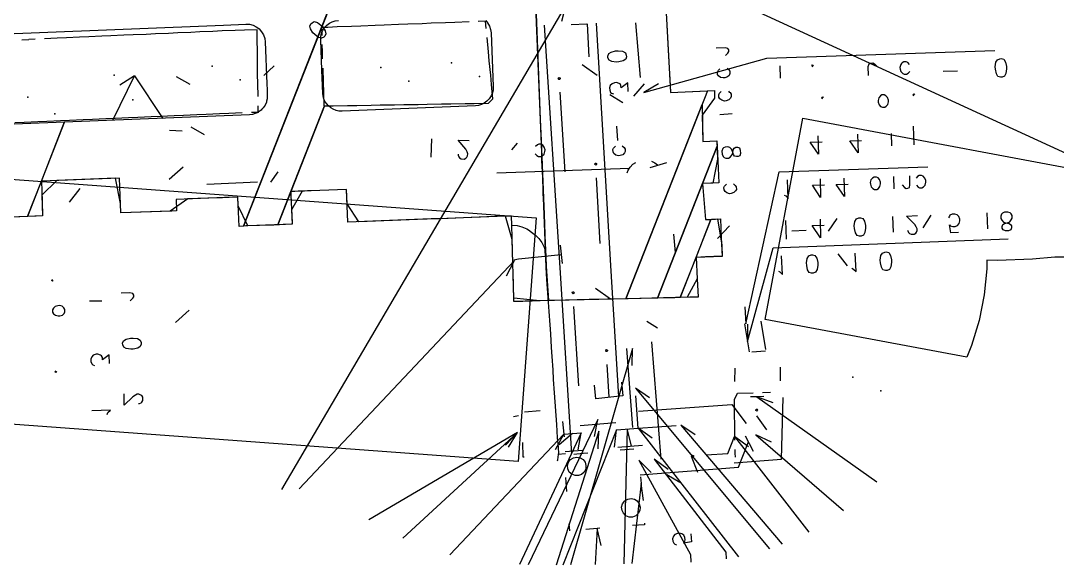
# Model space of a CAD drawing. Header units: metres. Extents: x 131 to 658, y 22 to 173.
# Drawn here: x 338.8 to 397.5, y 30 to 60.9 of the extents above; entities that cross this region are included whole.
import ezdxf

# ---------------------------------------------------------------- set-up
doc = ezdxf.new("R2010")
doc.units = ezdxf.units.M
for name, color, linetype in [('BOUNDARY', 7, 'Continuous'), ('BUILDING', 7, 'Continuous'), ('CURB', 7, 'Continuous'), ('GAS', 7, 'Continuous'), ('GRASS', 7, 'Continuous'), ('HEAT', 7, 'Continuous'), ('ROAD', 7, 'Continuous'), ('SEWER', 7, 'Continuous'), ('SIDEWALK_PATH', 7, 'Continuous'), ('TREE', 7, 'Continuous')]:
    doc.layers.add(name, color=color, linetype=linetype)

msp = doc.modelspace()

# ---------------------------------------------------------------- linework, layer by layer
at = {"layer": 'BOUNDARY'}
msp.add_lwpolyline([(375.37, 61.306), (375.492, 58.842), (375.581, 57.178), (375.603, 56.778), (375.603, 56.778), (378.1, 56.901), (378.1, 56.901), (378.111, 56.468), (377.412, 55.502), (377.434, 54.004), (377.434, 54.004), (378.233, 54.038), (378.233, 54.038), (378.278, 53.006), (378.011, 51.652), (377.423, 51.63), (377.423, 51.63), (377.59, 49.588), (377.59, 49.588), (378.278, 49.621), (378.511, 48.134), (378.544, 47.502), (378.544, 47.502), (377.057, 47.446), (377.057, 47.446), (377.112, 46.237), (376.546, 45.182), (373.217, 45.094), (371.553, 45.06), (368.213, 44.983), (366.737, 45.127), (366.648, 48.456), (366.271, 49.776), (362.942, 49.654), (361.277, 49.588), (357.948, 49.466), (357.294, 50.475), (357.26, 51.286), (357.26, 51.286), (354.741, 51.197), (354.142, 50.143), (354.175, 49.321), (354.175, 49.321), (351.668, 49.222), (351.124, 50.365), (351.102, 50.853), (351.102, 50.853), (348.261, 50.753), (347.273, 50.065), (344.477, 49.965), (344.477, 49.965), (344.455, 50.498), (344.177, 51.929), (340.848, 51.796), (339.994, 50.975), (340.038, 49.799), (340.038, 49.799), (337.896, 49.71)], dxfattribs=at)
at = {"layer": 'BUILDING'}
for points in [[(417.449, 44.395), (417.386, 45.093), (417.32, 46.758), (417.264, 48.144), (415.599, 48.082), (413.954, 48.016), (413.931, 48.015), (411.911, 47.937), (411.843, 47.935), (410.579, 47.892), (409.899, 47.865), (379.687, 61.75), (389.49, 83.08), (442.488, 58.722), (432.685, 37.392)], [(366.981, 35.872), (247.865, 44.644), (248.882, 58.456), (367.998, 49.685)]]:
    msp.add_lwpolyline(points, close=True, dxfattribs=at)
msp.add_lwpolyline([(398.902, 47.457), (397.43, 47.455), (397.373, 47.461), (396.119, 47.349), (394.133, 47.272), (393.526, 47.277), (393.528, 46.803), (393.385, 45.324), (393.097, 43.866), (392.665, 42.443), (392.392, 41.784), (380.974, 43.928), (383.115, 55.332), (420.523, 48.308)], dxfattribs=at)
at = {"layer": 'CURB'}
for points in [[(364.196, 60.784), (363.386, 60.751), (362.864, 60.74), (362.054, 60.707), (361.533, 60.684), (360.722, 60.651), (360.201, 60.629), (359.391, 60.596), (358.869, 60.574), (358.059, 60.551), (357.538, 60.529), (356.728, 60.496), (356.195, 60.474), (355.84, 60.463), (355.84, 60.463), (355.851, 60.019)], [(365.128, 60.818), (364.717, 60.807)], [(365.161, 60.418), (365.128, 60.818)], [(352.245, 56.557), (352.233, 57.289), (352.222, 57.81), (352.211, 58.554), (352.211, 59.075), (352.2, 59.808), (352.189, 60.329), (352.189, 60.341), (352.189, 60.341), (351.468, 60.318), (350.946, 60.296), (350.203, 60.274), (349.681, 60.241), (348.949, 60.218), (348.427, 60.185), (347.695, 60.163), (347.162, 60.13), (346.43, 60.107), (345.908, 60.074), (345.176, 60.052), (344.643, 60.03), (343.911, 59.997), (343.389, 59.974), (342.657, 59.941), (342.135, 59.919), (341.392, 59.886), (340.87, 59.863), (340.138, 59.83)], [(355.906, 58.154), (355.929, 57.355), (355.951, 56.823), (355.973, 56.024), (356.495, 56.035), (357.305, 56.046), (357.837, 56.057), (358.647, 56.068), (359.169, 56.079), (359.979, 56.09), (360.501, 56.102), (361.311, 56.113), (361.832, 56.124), (362.642, 56.135), (363.164, 56.146), (363.974, 56.157), (364.495, 56.168), (365.305, 56.179), (365.55, 56.434), (365.472, 57.245), (365.428, 57.766), (365.339, 58.576), (365.294, 59.098), (365.217, 59.897)], [(338.862, 59.775), (339.25, 59.786)], [(339.616, 59.808), (339.25, 59.786)], [(355.862, 59.497), (355.873, 59.087)], [(355.873, 59.087), (355.884, 58.687)], [(352.256, 55.658), (352.256, 56.035)], [(351.346, 55.624), (350.591, 55.591), (350.058, 55.569), (349.304, 55.536), (348.771, 55.513), (348.017, 55.48), (347.484, 55.458), (346.729, 55.425), (346.197, 55.402), (345.442, 55.369), (344.91, 55.347), (344.144, 55.314), (343.622, 55.291), (342.857, 55.258), (342.335, 55.236), (341.569, 55.203), (341.048, 55.181), (340.282, 55.147), (339.761, 55.125), (338.995, 55.092), (338.473, 55.07)], [(352.256, 55.658), (351.878, 55.647)], [(366.626, 49.277), (366.914, 49.255), (366.914, 49.255), (367.192, 49.177), (367.192, 49.177), (367.469, 49.066), (367.469, 49.066), (367.569, 49.011), (367.98, 48.689), (368.146, 48.522), (368.146, 48.522), (368.313, 48.278), (368.313, 48.278), (368.446, 48.023), (368.446, 48.023), (368.501, 47.857)], [(368.524, 47.468), (368.501, 47.857)], [(369.2, 35.917), (369.223, 35.972), (369.223, 35.972), (369.267, 36.272), (369.278, 36.305), (369.256, 36.693), (369.211, 37.215), (369.167, 37.969), (369.134, 38.491), (369.078, 39.257), (369.045, 39.778), (368.99, 40.533), (368.956, 41.065), (368.912, 41.82), (368.867, 42.342), (368.823, 43.107), (368.79, 43.629), (368.734, 44.383), (368.701, 44.905), (368.646, 45.671), (368.612, 46.192), (368.568, 46.891), (368.568, 46.891), (368.568, 46.947)], [(379.254, 37.082), (379.254, 37.981), (379.243, 38.502), (379.243, 39.39), (379.409, 39.756), (380.297, 39.778)], [(380.83, 39.789), (381.274, 39.811)], [(379.298, 36.116), (379.265, 36.36), (379.265, 36.36), (379.265, 36.56)]]:
    msp.add_lwpolyline(points, dxfattribs=at)
at = {"layer": 'GAS'}
for points in [[(378.721, 58.876), (378.866, 59.02), (378.866, 59.02), (378.91, 59.109), (378.91, 59.109), (378.91, 59.198), (378.91, 59.198), (378.855, 59.286), (378.855, 59.286), (378.699, 59.32), (378.699, 59.32), (378.2, 59.297)], [(378.81, 58.154), (378.921, 58.077), (378.921, 58.077), (378.977, 57.988), (378.977, 57.988), (378.977, 57.855), (378.977, 57.855), (378.932, 57.755), (378.932, 57.755), (378.843, 57.666), (378.843, 57.666), (378.688, 57.611), (378.688, 57.611), (378.588, 57.611), (378.588, 57.611), (378.444, 57.644), (378.444, 57.644), (378.333, 57.733), (378.333, 57.733), (378.278, 57.81), (378.278, 57.81), (378.278, 57.944), (378.278, 57.944), (378.322, 58.043), (378.322, 58.043), (378.411, 58.132)], [(378.888, 56.856), (378.932, 56.812), (378.932, 56.812), (378.988, 56.778), (378.988, 56.778), (379.043, 56.69), (379.043, 56.69), (379.054, 56.557), (379.054, 56.557), (379.01, 56.457), (379.01, 56.457), (378.91, 56.368), (378.91, 56.368), (378.766, 56.312), (378.766, 56.312), (378.666, 56.301), (378.666, 56.301), (378.511, 56.346), (378.511, 56.346), (378.411, 56.423), (378.411, 56.423), (378.355, 56.512), (378.355, 56.512), (378.344, 56.645), (378.344, 56.645), (378.389, 56.745), (378.389, 56.745), (378.488, 56.834)], [(379.11, 55.569), (378.411, 55.524)], [(389.408, 53.816), (389.374, 54.87)], [(383.959, 54.337), (383.992, 53.283), (383.992, 53.283), (383.515, 53.971), (383.515, 53.971), (384.192, 53.993)], [(386.201, 54.415), (386.234, 53.361), (386.234, 53.361), (385.768, 54.049), (385.768, 54.049), (386.434, 54.071)], [(388.154, 53.771), (388.131, 54.47)], [(379.576, 53.338), (379.531, 53.205), (379.531, 53.205), (379.443, 53.15), (379.443, 53.15), (379.343, 53.15), (379.343, 53.15), (379.232, 53.183), (379.232, 53.183), (379.176, 53.272), (379.176, 53.272), (379.121, 53.449), (379.121, 53.449), (379.065, 53.583), (379.065, 53.583), (378.966, 53.671), (378.966, 53.671), (378.855, 53.705), (378.855, 53.705), (378.71, 53.694), (378.71, 53.694), (378.61, 53.649), (378.61, 53.649), (378.566, 53.605), (378.566, 53.605), (378.522, 53.461), (378.522, 53.461), (378.533, 53.283), (378.533, 53.283), (378.588, 53.15), (378.588, 53.15), (378.644, 53.105), (378.644, 53.105), (378.744, 53.072), (378.744, 53.072), (378.888, 53.072), (378.888, 53.072), (378.988, 53.128), (378.988, 53.128), (379.088, 53.227), (379.088, 53.227), (379.132, 53.361), (379.132, 53.361), (379.165, 53.538), (379.165, 53.538), (379.21, 53.638), (379.21, 53.638), (379.31, 53.682), (379.31, 53.682), (379.409, 53.694), (379.409, 53.694), (379.509, 53.649), (379.509, 53.649), (379.565, 53.516), (379.565, 53.516), (379.576, 53.338)], [(379.176, 51.607), (379.276, 51.519), (379.276, 51.519), (379.332, 51.441), (379.332, 51.441), (379.343, 51.297), (379.343, 51.297), (379.298, 51.208), (379.298, 51.208), (379.199, 51.119), (379.199, 51.119), (379.054, 51.064), (379.054, 51.064), (378.954, 51.053), (378.954, 51.053), (378.799, 51.097), (378.799, 51.097), (378.699, 51.175), (378.699, 51.175), (378.644, 51.263), (378.644, 51.263), (378.633, 51.397), (378.633, 51.397), (378.677, 51.485), (378.677, 51.485), (378.777, 51.585)], [(375.77, 48.767), (375.87, 47.723)], [(378.266, 48.511), (378.943, 49.222)], [(366.737, 47.313), (367.003, 47.368), (367.003, 47.368), (369.411, 47.613)], [(369.367, 48.134), (369.467, 47.091)], [(366.326, 46.392), (366.781, 47.269), (354.576, 34.325)]]:
    msp.add_lwpolyline(points, dxfattribs=at)
at = {"layer": 'GRASS'}
for points in [[(323.138, 59.53), (339.394, 60.174), (350.292, 60.607), (351.557, 60.662), (351.767, 60.651), (351.967, 60.596), (352.145, 60.507), (352.233, 60.44), (352.311, 60.385), (352.444, 60.23), (352.555, 60.052), (352.622, 59.852), (352.644, 59.653), (352.744, 57.278), (352.755, 56.945), (352.766, 56.69), (352.766, 56.612), (352.766, 56.49), (352.755, 56.423), (352.722, 56.29), (352.722, 56.246), (352.644, 56.068), (352.589, 55.991), (352.533, 55.913), (352.466, 55.835), (352.411, 55.78), (352.256, 55.669), (352.245, 55.658), (352.089, 55.591), (351.934, 55.547), (351.767, 55.524), (334.59, 54.848)], [(365.139, 60.862), (365.25, 60.729), (365.35, 60.551), (365.416, 60.363), (365.45, 60.163), (365.572, 57.122), (365.561, 56.945), (365.516, 56.767), (365.45, 56.59), (365.339, 56.423), (365.206, 56.29), (365.05, 56.179), (364.895, 56.102), (364.728, 56.057), (364.562, 56.035), (357.005, 55.735), (356.828, 55.735), (356.661, 55.769), (356.506, 55.835), (356.361, 55.924), (356.228, 56.024), (356.117, 56.157), (356.017, 56.312), (355.951, 56.479), (355.929, 56.601), (355.906, 56.734), (355.862, 58.043), (355.796, 59.775), (355.796, 59.886), (355.796, 59.963), (355.84, 60.152), (355.918, 60.318), (356.017, 60.463), (356.14, 60.596), (356.284, 60.707), (356.45, 60.795), (356.617, 60.84), (356.794, 60.862)]]:
    msp.add_lwpolyline(points, dxfattribs=at)
at = {"layer": 'HEAT'}
for points in [[(369.445, 60.818), (369.7, 61.761), (353.563, 34.285)], [(370.022, 36.305), (369.367, 46.858), (369.367, 46.858), (368.479, 60.596)], [(369.988, 60.64), (370.865, 60.673)], [(371.009, 58.809), (370.898, 60.673)], [(372.674, 39.534), (372.23, 46.991), (372.23, 46.991), (371.42, 60.707)], [(373.118, 58.809), (373.073, 58.676), (373.073, 58.676), (372.929, 58.576), (372.929, 58.576), (372.685, 58.521), (372.685, 58.521), (372.529, 58.51), (372.529, 58.51), (372.285, 58.543), (372.285, 58.543), (372.13, 58.621), (372.13, 58.621), (372.063, 58.754), (372.063, 58.754), (372.063, 58.842), (372.063, 58.842), (372.108, 58.987), (372.108, 58.987), (372.252, 59.075), (372.252, 59.075), (372.496, 59.142), (372.496, 59.142), (372.651, 59.142), (372.651, 59.142), (372.896, 59.12), (372.896, 59.12), (373.051, 59.031), (373.051, 59.031), (373.106, 58.898), (373.106, 58.898), (373.118, 58.809)], [(371.464, 57.744), (370.61, 58.354)], [(369.324, 57.618), (369.35, 57.608), (369.362, 57.579), (369.352, 57.554), (369.352, 57.554), (369.342, 57.528), (369.313, 57.515), (369.288, 57.525), (369.288, 57.525), (369.262, 57.535), (369.249, 57.564), (369.259, 57.59), (369.259, 57.59), (369.269, 57.616), (369.298, 57.628), (369.324, 57.618)], [(373.217, 56.834), (373.195, 57.333), (373.195, 57.333), (372.807, 57.045), (372.807, 57.045), (372.796, 57.178), (372.796, 57.178), (372.751, 57.267), (372.751, 57.267), (372.696, 57.3), (372.696, 57.3), (372.541, 57.344), (372.541, 57.344), (372.441, 57.333), (372.441, 57.333), (372.296, 57.278), (372.296, 57.278), (372.197, 57.189), (372.197, 57.189), (372.152, 57.056), (372.152, 57.056), (372.163, 56.912), (372.163, 56.912), (372.219, 56.79), (372.219, 56.79), (372.274, 56.745), (372.274, 56.745), (372.374, 56.701)], [(369.644, 52.295), (369.356, 56.801)], [(372.907, 56.19), (372.174, 56.645)], [(372.618, 54.06), (372.574, 54.87)], [(372.873, 53.76), (372.984, 53.671), (372.984, 53.671), (373.04, 53.583), (373.04, 53.583), (373.04, 53.449), (373.04, 53.449), (372.995, 53.361), (372.995, 53.361), (372.907, 53.261), (372.907, 53.261), (372.762, 53.216), (372.762, 53.216), (372.663, 53.205), (372.663, 53.205), (372.507, 53.239), (372.507, 53.239), (372.396, 53.327), (372.396, 53.327), (372.352, 53.416), (372.352, 53.416), (372.341, 53.549), (372.341, 53.549), (372.385, 53.638), (372.385, 53.638), (372.485, 53.738)], [(371.388, 52.78), (371.414, 52.77), (371.426, 52.741), (371.416, 52.715), (371.416, 52.715), (371.406, 52.69), (371.377, 52.677), (371.352, 52.687), (371.352, 52.687), (371.326, 52.697), (371.313, 52.726), (371.323, 52.752), (371.323, 52.752), (371.333, 52.778), (371.362, 52.79), (371.388, 52.78)], [(379.82, 44.65), (379.875, 43.673), (379.875, 43.673), (381.762, 52.284), (381.762, 52.284), (390.184, 52.573)], [(371.631, 48.234), (371.409, 51.951)], [(382.05, 50.975), (382.139, 50.93), (382.139, 50.93), (382.283, 50.786), (382.283, 50.786), (382.239, 51.829)], [(384.081, 51.896), (384.114, 50.842), (384.114, 50.842), (383.648, 51.53), (383.648, 51.53), (384.325, 51.552)], [(385.435, 51.94), (385.468, 50.886), (385.468, 50.886), (384.991, 51.574), (384.991, 51.574), (385.668, 51.596)], [(387.166, 51.297), (387.299, 51.297), (387.299, 51.297), (387.388, 51.352), (387.388, 51.352), (387.477, 51.452), (387.477, 51.452), (387.51, 51.607), (387.51, 51.607), (387.51, 51.707), (387.51, 51.707), (387.455, 51.851), (387.455, 51.851), (387.366, 51.951), (387.366, 51.951), (387.277, 51.996), (387.277, 51.996), (387.144, 51.996), (387.144, 51.996), (387.055, 51.94), (387.055, 51.94), (386.966, 51.84), (386.966, 51.84), (386.922, 51.685), (386.922, 51.685), (386.933, 51.585), (386.933, 51.585), (386.977, 51.441), (386.977, 51.441), (387.066, 51.341), (387.066, 51.341), (387.166, 51.297)], [(388.287, 51.33), (388.265, 52.029)], [(388.731, 51.552), (388.864, 51.408), (388.864, 51.408), (388.964, 51.352), (388.964, 51.352), (389.052, 51.363), (389.052, 51.363), (389.141, 51.408), (389.141, 51.408), (389.175, 51.563), (389.175, 51.563), (389.163, 52.062)], [(389.541, 51.53), (389.63, 51.43), (389.63, 51.43), (389.718, 51.385), (389.718, 51.385), (389.851, 51.385), (389.851, 51.385), (389.94, 51.441), (389.94, 51.441), (390.029, 51.541), (390.029, 51.541), (390.073, 51.696), (390.073, 51.696), (390.073, 51.796), (390.073, 51.796), (390.018, 51.94), (390.018, 51.94), (389.929, 52.04), (389.929, 52.04), (389.829, 52.085), (389.829, 52.085), (389.696, 52.085), (389.696, 52.085), (389.607, 52.029), (389.607, 52.029), (389.519, 51.929)], [(393.591, 49.066), (393.547, 49.965)], [(394.579, 48.955), (394.446, 49), (394.446, 49), (394.39, 49.099), (394.39, 49.099), (394.39, 49.199), (394.39, 49.199), (394.434, 49.299), (394.434, 49.299), (394.523, 49.355), (394.523, 49.355), (394.701, 49.41), (394.701, 49.41), (394.834, 49.466), (394.834, 49.466), (394.912, 49.566), (394.912, 49.566), (394.956, 49.665), (394.956, 49.665), (394.956, 49.821), (394.956, 49.821), (394.901, 49.91), (394.901, 49.91), (394.856, 49.965), (394.856, 49.965), (394.723, 50.009), (394.723, 50.009), (394.534, 49.998), (394.534, 49.998), (394.412, 49.943), (394.412, 49.943), (394.368, 49.898), (394.368, 49.898), (394.323, 49.787), (394.323, 49.787), (394.323, 49.643), (394.323, 49.643), (394.379, 49.543), (394.379, 49.543), (394.468, 49.443), (394.468, 49.443), (394.612, 49.399), (394.612, 49.399), (394.79, 49.366), (394.79, 49.366), (394.878, 49.31), (394.878, 49.31), (394.934, 49.222), (394.934, 49.222), (394.934, 49.122), (394.934, 49.122), (394.889, 49.011), (394.889, 49.011), (394.756, 48.955), (394.756, 48.955), (394.579, 48.955)], [(382.184, 48.478), (382.15, 49.532)], [(384.081, 49.61), (384.114, 48.556), (384.114, 48.556), (383.637, 49.244), (383.637, 49.244), (384.314, 49.266)], [(385.024, 49.643), (384.547, 48.922)], [(386.312, 48.645), (386.178, 48.689), (386.178, 48.689), (386.09, 48.833), (386.09, 48.833), (386.034, 49.077), (386.034, 49.077), (386.023, 49.233), (386.023, 49.233), (386.056, 49.477), (386.056, 49.477), (386.145, 49.632), (386.145, 49.632), (386.278, 49.688), (386.278, 49.688), (386.367, 49.688), (386.367, 49.688), (386.5, 49.643), (386.5, 49.643), (386.6, 49.499), (386.6, 49.499), (386.656, 49.255), (386.656, 49.255), (386.656, 49.099), (386.656, 49.099), (386.622, 48.855), (386.622, 48.855), (386.545, 48.7), (386.545, 48.7), (386.412, 48.645), (386.412, 48.645), (386.312, 48.645)], [(388.242, 48.866), (388.209, 49.765)], [(389.041, 48.989), (389.052, 48.944), (389.052, 48.944), (389.097, 48.844), (389.097, 48.844), (389.141, 48.8), (389.141, 48.8), (389.241, 48.755), (389.241, 48.755), (389.419, 48.755), (389.419, 48.755), (389.507, 48.811), (389.507, 48.811), (389.552, 48.866), (389.552, 48.866), (389.585, 48.966), (389.585, 48.966), (389.585, 49.066), (389.585, 49.066), (389.53, 49.166), (389.53, 49.166), (389.441, 49.31), (389.441, 49.31), (388.975, 49.787), (388.975, 49.787), (389.596, 49.81)], [(390.362, 49.843), (389.896, 49.122)], [(391.927, 48.855), (391.483, 48.833), (391.483, 48.833), (391.416, 49.288), (391.416, 49.288), (391.46, 49.233), (391.46, 49.233), (391.605, 49.188), (391.605, 49.188), (391.738, 49.199), (391.738, 49.199), (391.871, 49.255), (391.871, 49.255), (391.96, 49.355), (391.96, 49.355), (391.993, 49.51), (391.993, 49.51), (391.993, 49.61), (391.993, 49.61), (391.938, 49.754), (391.938, 49.754), (391.849, 49.854), (391.849, 49.854), (391.716, 49.898), (391.716, 49.898), (391.571, 49.887), (391.571, 49.887), (391.438, 49.832), (391.438, 49.832), (391.405, 49.787), (391.405, 49.787), (391.361, 49.677)], [(382.483, 48.944), (383.293, 48.977)], [(379.975, 43.662), (379.975, 42.686), (379.975, 42.686), (381.429, 47.979), (381.429, 47.979), (394.745, 48.489)], [(383.604, 46.547), (383.471, 46.592), (383.471, 46.592), (383.371, 46.736), (383.371, 46.736), (383.327, 46.98), (383.327, 46.98), (383.315, 47.135), (383.315, 47.135), (383.349, 47.379), (383.349, 47.379), (383.438, 47.535), (383.438, 47.535), (383.571, 47.59), (383.571, 47.59), (383.659, 47.59), (383.659, 47.59), (383.793, 47.546), (383.793, 47.546), (383.893, 47.402), (383.893, 47.402), (383.948, 47.158), (383.948, 47.158), (383.948, 47.002), (383.948, 47.002), (383.915, 46.758), (383.915, 46.758), (383.826, 46.603), (383.826, 46.603), (383.693, 46.547), (383.693, 46.547), (383.604, 46.547)], [(385.091, 47.646), (385.613, 46.969)], [(385.89, 46.825), (385.979, 46.78), (385.979, 46.78), (386.123, 46.636), (386.123, 46.636), (386.079, 47.69)], [(387.787, 46.703), (387.643, 46.747), (387.643, 46.747), (387.554, 46.891), (387.554, 46.891), (387.499, 47.135), (387.499, 47.135), (387.488, 47.291), (387.488, 47.291), (387.532, 47.546), (387.532, 47.546), (387.61, 47.69), (387.61, 47.69), (387.743, 47.746), (387.743, 47.746), (387.832, 47.757), (387.832, 47.757), (387.976, 47.712), (387.976, 47.712), (388.065, 47.557), (388.065, 47.557), (388.12, 47.313), (388.12, 47.313), (388.131, 47.169), (388.131, 47.169), (388.087, 46.913), (388.087, 46.913), (388.009, 46.758), (388.009, 46.758), (387.876, 46.703), (387.876, 46.703), (387.787, 46.703)], [(381.718, 46.669), (381.806, 46.625), (381.806, 46.625), (381.951, 46.481), (381.951, 46.481), (381.906, 47.524)], [(370.112, 45.49), (370.138, 45.48), (370.15, 45.451), (370.14, 45.425), (370.14, 45.425), (370.13, 45.399), (370.101, 45.387), (370.075, 45.397), (370.075, 45.397), (370.05, 45.407), (370.037, 45.436), (370.047, 45.461), (370.047, 45.461), (370.057, 45.487), (370.086, 45.5), (370.112, 45.49)], [(372.208, 45.071), (371.353, 45.682)], [(370.421, 40.167), (370.133, 44.661)], [(380.075, 42.086), (379.82, 43.684)], [(381.007, 42.231), (380.752, 43.829)], [(373.439, 41.31), (373.45, 42.286), (369.948, 30.019)], [(373.473, 37.814), (373.14, 42.286)], [(372.009, 42.205), (372.035, 42.195), (372.048, 42.166), (372.038, 42.14), (372.038, 42.14), (372.028, 42.115), (371.999, 42.102), (371.973, 42.112), (371.973, 42.112), (371.947, 42.122), (371.935, 42.151), (371.945, 42.177), (371.945, 42.177), (371.955, 42.202), (371.984, 42.215), (372.009, 42.205)], [(380.219, 42.097), (380.985, 42.142)], [(372.141, 39.523), (372.03, 41.376)], [(379.254, 40.411), (379.265, 41.176)], [(381.817, 41.221), (381.817, 40.455)], [(372.84, 40.366), (372.918, 39.601), (372.918, 39.601), (371.375, 39.434), (371.375, 39.434), (371.298, 40.211)], [(374.427, 39.479), (373.617, 40.033), (381.226, 30.934)], [(373.783, 37.77), (373.65, 39.601)], [(379.221, 35.806), (381.895, 36.005), (381.895, 36.005), (381.995, 39.501)], [(380.896, 39.556), (380.508, 39.545), (380.508, 39.545), (380.142, 39.534)], [(381.429, 39.212), (380.508, 39.545), (387.296, 34.728)], [(367.347, 38.702), (368.224, 38.768)], [(373.794, 38.735), (379.077, 39.101), (379.077, 39.101), (379.898, 38.025)], [(380.51, 38.843), (380.535, 38.833), (380.548, 38.804), (380.538, 38.778), (380.538, 38.778), (380.528, 38.752), (380.499, 38.74), (380.473, 38.75), (380.473, 38.75), (380.447, 38.76), (380.435, 38.789), (380.445, 38.814), (380.445, 38.814), (380.455, 38.84), (380.484, 38.853), (380.51, 38.843)], [(366.715, 38.424), (366.992, 38.491)], [(371.309, 37.293), (371.486, 38.258), (367.55, 30.024)], [(380.475, 38.469), (381.052, 37.681)], [(371.509, 36.605), (371.542, 37.592), (369.129, 30)], [(369.5, 38.147), (369.567, 37.426), (369.567, 37.426), (369.578, 37.27)], [(372.441, 36.693), (372.541, 37.67), (369.504, 30.009)], [(370.499, 37.925), (372.507, 38.092)], [(372.541, 37.67), (373.783, 37.77)], [(373.406, 36.771), (373.162, 37.725), (372.963, 30.085)], [(373.783, 37.77), (375.936, 37.925)], [(374.571, 37.193), (373.783, 37.77), (379.469, 30.482)], [(377.013, 37.392), (376.202, 37.936), (381.939, 31.203)], [(366.271, 36.804), (366.948, 37.514), (358.526, 32.574)], [(366.437, 36.682), (366.948, 37.514), (360.445, 31.529)], [(369.101, 36.56), (369.567, 37.426), (363.104, 30.591)], [(370.377, 36.538), (370.543, 37.503), (367.049, 30.043)], [(370.055, 37.459), (369.3, 36.826)], [(369.567, 37.426), (370.543, 37.503)], [(377.634, 36.249), (378.866, 36.338), (378.866, 36.338), (379.243, 37.293)], [(380.031, 36.715), (379.243, 37.293), (383.452, 31.882)], [(379.842, 37.337), (380.297, 36.471)], [(381.329, 36.971), (380.441, 37.381), (385.418, 33.106)], [(367.314, 36.127), (367.258, 36.127), (367.258, 36.127), (367.236, 36.949)], [(369.644, 36.438), (370.621, 36.516)], [(372.618, 36.682), (374.016, 36.804)], [(372.751, 36.538), (373.539, 36.605)], [(373.883, 35.118), (379.454, 35.55), (379.454, 35.55), (380.02, 36.993)], [(369.666, 36.316), (369.234, 36.283)], [(370.488, 36.094), (370.654, 35.983), (370.654, 35.983), (370.776, 35.839), (370.776, 35.839), (370.821, 35.65), (370.821, 35.65), (370.809, 35.462), (370.809, 35.462), (370.721, 35.284), (370.721, 35.284), (370.576, 35.151), (370.576, 35.151), (370.399, 35.084), (370.399, 35.084), (370.199, 35.084), (370.199, 35.084), (370.022, 35.162), (370.022, 35.162), (369.877, 35.284), (369.877, 35.284), (369.8, 35.462), (369.8, 35.462), (369.777, 35.65), (369.777, 35.65), (369.833, 35.839), (369.833, 35.839), (369.944, 35.994), (369.944, 35.994), (370.11, 36.094), (370.11, 36.094), (370.299, 36.127), (370.299, 36.127), (370.488, 36.094)], [(370.133, 36.294), (370.654, 36.349), (370.654, 36.349), (370.92, 36.371)], [(374.505, 35.251), (373.817, 35.961), (376.746, 30.601), (376.759, 30.183)], [(375.47, 35.428), (374.682, 36.016), (378.744, 30.745), (378.756, 30.36)], [(376.779, 36.183), (377.146, 35.273)], [(376.881, 36.224), (376.907, 36.214), (376.919, 36.185), (376.909, 36.159), (376.909, 36.159), (376.899, 36.133), (376.87, 36.121), (376.844, 36.131), (376.844, 36.131), (376.819, 36.141), (376.806, 36.17), (376.816, 36.196), (376.816, 36.196), (376.826, 36.221), (376.855, 36.234), (376.881, 36.224)], [(369.733, 34.185), (369.678, 34.973)], [(373.905, 35.007), (373.939, 34.64), (373.939, 34.64), (373.972, 34.219)], [(374.083, 33.664), (373.939, 34.64), (373.413, 30.094)], [(373.561, 33.742), (373.717, 33.642), (373.717, 33.642), (373.839, 33.486), (373.839, 33.486), (373.883, 33.298), (373.883, 33.298), (373.872, 33.109), (373.872, 33.109), (373.783, 32.932), (373.783, 32.932), (373.639, 32.809), (373.639, 32.809), (373.462, 32.732), (373.462, 32.732), (373.273, 32.732), (373.273, 32.732), (373.084, 32.809), (373.084, 32.809), (372.951, 32.943), (372.951, 32.943), (372.862, 33.109), (372.862, 33.109), (372.84, 33.298), (372.84, 33.298), (372.896, 33.486), (372.896, 33.486), (373.018, 33.642), (373.018, 33.642), (373.184, 33.742), (373.184, 33.742), (373.373, 33.775), (373.373, 33.775), (373.561, 33.742)], [(369.911, 31.955), (369.877, 32.354)], [(374.127, 32.388), (374.138, 32.299), (374.138, 32.299), (373.45, 32.244)], [(371.608, 32.099), (371.464, 32.088), (371.464, 32.088), (370.821, 32.033)], [(371.675, 31.123), (371.464, 32.088), (371.347, 30.051)]]:
    msp.add_lwpolyline(points, dxfattribs=at)
at = {"layer": 'ROAD'}
msp.add_lwpolyline([(375.37, 61.306), (375.603, 56.778), (377.701, 56.878), (373.073, 45.094), (370.998, 45.049), (368.978, 44.994), (368.69, 44.994), (368.568, 46.891), (368.446, 49.865), (368.413, 50.808), (368.401, 51.03), (368.39, 51.208), (368.368, 51.974), (368.335, 52.606), (368.324, 52.939), (368.313, 53.183), (368.313, 53.338), (368.313, 53.394), (367.869, 64.457)], dxfattribs=at)
for points in [[(374.871, 45.138), (374.738, 45.138), (373.95, 45.116), (373.073, 45.094), (377.401, 56.113), (377.434, 54.004), (378.233, 54.038), (378.244, 53.738)], [(378.344, 51.674), (377.423, 51.63), (378.244, 53.738)], [(377.59, 49.588), (377.9, 49.599), (376.158, 45.171), (375.847, 45.16), (374.871, 45.138), (377.423, 51.63)], [(378.544, 47.502), (378.067, 47.49), (377.59, 47.468), (377.057, 47.446), (377.9, 49.599), (378.444, 49.632), (378.488, 48.578)], [(376.702, 45.182), (376.158, 45.171), (377.057, 47.446), (377.112, 46.237), (377.168, 45.193)]]:
    msp.add_lwpolyline(points, close=True, dxfattribs=at)
at = {"layer": 'SEWER'}
for points in [[(355.962, 59.919), (355.829, 59.863), (355.829, 59.863), (355.662, 59.908), (355.662, 59.908), (355.452, 60.063), (355.452, 60.063), (355.352, 60.174), (355.352, 60.174), (355.207, 60.385), (355.207, 60.385), (355.174, 60.551), (355.174, 60.551), (355.241, 60.684), (355.241, 60.684), (355.307, 60.74), (355.307, 60.74), (355.429, 60.807), (355.429, 60.807), (355.607, 60.751), (355.607, 60.751), (355.807, 60.607), (355.807, 60.607), (355.906, 60.496), (355.906, 60.496), (356.051, 60.285), (356.051, 60.285), (356.084, 60.107), (356.084, 60.107), (356.029, 59.985), (356.029, 59.985), (355.962, 59.919)], [(373.917, 57.633), (373.65, 60.729)], [(374.937, 57.278), (374.094, 56.778), (374.094, 56.778), (381.074, 58.731), (381.074, 58.731), (393.991, 59.164)], [(352.577, 57.744), (353.154, 58.299)], [(381.84, 57.589), (381.817, 58.288)], [(383.671, 58.243), (383.615, 58.299), (383.615, 58.299), (383.659, 58.343), (383.659, 58.343), (383.704, 58.299)], [(386.833, 57.755), (386.811, 58.254), (386.811, 58.254), (386.855, 58.41), (386.855, 58.41), (386.944, 58.454), (386.944, 58.454), (387.077, 58.465), (387.077, 58.465), (387.166, 58.41), (387.166, 58.41), (387.31, 58.265)], [(389.141, 58.376), (389.052, 58.476), (389.052, 58.476), (388.964, 58.521), (388.964, 58.521), (388.831, 58.521), (388.831, 58.521), (388.742, 58.465), (388.742, 58.465), (388.697, 58.421), (388.697, 58.421), (388.653, 58.365), (388.653, 58.365), (388.609, 58.21), (388.609, 58.21), (388.62, 58.11), (388.62, 58.11), (388.664, 57.966), (388.664, 57.966), (388.764, 57.866), (388.764, 57.866), (388.853, 57.822), (388.853, 57.822), (388.986, 57.822), (388.986, 57.822), (389.075, 57.877), (389.075, 57.877), (389.163, 57.977)], [(394.301, 57.655), (394.157, 57.699), (394.157, 57.699), (394.068, 57.844), (394.068, 57.844), (394.013, 58.099), (394.013, 58.099), (394.002, 58.243), (394.002, 58.243), (394.046, 58.498), (394.046, 58.498), (394.124, 58.643), (394.124, 58.643), (394.257, 58.698), (394.257, 58.698), (394.346, 58.709), (394.346, 58.709), (394.49, 58.665), (394.49, 58.665), (394.579, 58.51), (394.579, 58.51), (394.634, 58.265), (394.634, 58.265), (394.645, 58.121), (394.645, 58.121), (394.601, 57.866), (394.601, 57.866), (394.523, 57.711), (394.523, 57.711), (394.39, 57.655), (394.39, 57.655), (394.301, 57.655)], [(344.044, 55.247), (345.242, 57.722)], [(345.242, 57.722), (344.421, 57.2)], [(345.242, 57.722), (346.852, 55.314)], [(348.394, 57.233), (347.628, 57.666)], [(391.05, 57.999), (391.86, 58.021)], [(373.528, 56.579), (374.138, 57.267)], [(384.214, 56.434), (384.17, 56.479), (384.17, 56.479), (384.214, 56.534), (384.214, 56.534), (384.259, 56.479)], [(387.61, 55.946), (387.743, 55.946), (387.743, 55.946), (387.832, 56.002), (387.832, 56.002), (387.921, 56.102), (387.921, 56.102), (387.954, 56.257), (387.954, 56.257), (387.954, 56.357), (387.954, 56.357), (387.898, 56.501), (387.898, 56.501), (387.81, 56.601), (387.81, 56.601), (387.721, 56.645), (387.721, 56.645), (387.588, 56.645), (387.588, 56.645), (387.499, 56.59), (387.499, 56.59), (387.41, 56.49), (387.41, 56.49), (387.366, 56.335), (387.366, 56.335), (387.377, 56.235), (387.377, 56.235), (387.421, 56.09), (387.421, 56.09), (387.51, 55.991), (387.51, 55.991), (387.61, 55.946)], [(389.385, 56.601), (389.341, 56.656), (389.341, 56.656), (389.385, 56.701), (389.385, 56.701), (389.43, 56.656)], [(347.229, 54.659), (347.95, 54.615)], [(348.427, 54.837), (349.182, 54.404)], [(362.043, 53.117), (362.098, 54.16)], [(363.585, 53.283), (363.585, 53.239), (363.585, 53.239), (363.619, 53.139), (363.619, 53.139), (363.663, 53.083), (363.663, 53.083), (363.752, 53.028), (363.752, 53.028), (363.929, 53.017), (363.929, 53.017), (364.018, 53.061), (364.018, 53.061), (364.074, 53.117), (364.074, 53.117), (364.118, 53.205), (364.118, 53.205), (364.129, 53.305), (364.129, 53.305), (364.085, 53.416), (364.085, 53.416), (364.007, 53.571), (364.007, 53.571), (363.574, 54.093), (363.574, 54.093), (364.207, 54.06)], [(366.615, 53.538), (366.948, 53.915)], [(367.946, 53.316), (368.035, 53.216), (368.035, 53.216), (368.124, 53.161), (368.124, 53.161), (368.257, 53.15), (368.257, 53.15), (368.346, 53.194), (368.346, 53.194), (368.446, 53.294), (368.446, 53.294), (368.49, 53.438), (368.49, 53.438), (368.501, 53.538), (368.501, 53.538), (368.457, 53.694), (368.457, 53.694), (368.379, 53.793), (368.379, 53.793), (368.29, 53.849), (368.29, 53.849), (368.157, 53.86), (368.157, 53.86), (368.069, 53.816), (368.069, 53.816), (367.969, 53.716)], [(374.538, 52.895), (374.727, 52.795), (374.727, 52.795), (374.871, 52.684)], [(348.006, 52.551), (347.207, 51.863)], [(352.977, 51.696), (353.376, 52.295)], [(365.772, 52.229), (373.295, 52.495)], [(373.162, 52.24), (373.217, 52.384), (373.217, 52.384), (373.295, 52.495), (373.295, 52.495), (373.328, 52.562), (373.328, 52.562), (373.473, 52.717), (373.473, 52.717), (373.65, 52.828)], [(374.46, 52.539), (375.392, 52.817)], [(349.337, 51.585), (352.222, 51.718)], [(342.146, 51.352), (341.547, 50.575)], [(340.637, 46.137), (340.593, 46.092), (340.593, 46.092), (340.537, 46.137), (340.537, 46.137), (340.593, 46.181)], [(344.998, 44.983), (345.154, 45.127), (345.154, 45.127), (345.198, 45.216), (345.198, 45.216), (345.198, 45.304), (345.198, 45.304), (345.143, 45.393), (345.143, 45.393), (344.987, 45.438), (344.987, 45.438), (344.488, 45.415)], [(341.303, 44.361), (341.303, 44.494), (341.303, 44.494), (341.248, 44.583), (341.248, 44.583), (341.148, 44.672), (341.148, 44.672), (340.992, 44.716), (340.992, 44.716), (340.893, 44.705), (340.893, 44.705), (340.748, 44.661), (340.748, 44.661), (340.648, 44.561), (340.648, 44.561), (340.604, 44.472), (340.604, 44.472), (340.604, 44.339), (340.604, 44.339), (340.66, 44.25), (340.66, 44.25), (340.77, 44.161), (340.77, 44.161), (340.915, 44.128), (340.915, 44.128), (341.015, 44.128), (341.015, 44.128), (341.17, 44.173), (341.17, 44.173), (341.259, 44.272), (341.259, 44.272), (341.303, 44.361)], [(343.4, 44.971), (342.701, 44.96)], [(348.35, 44.45), (347.562, 43.762)], [(374.871, 43.429), (374.261, 43.817)], [(345.62, 42.53), (345.575, 42.397), (345.575, 42.397), (345.431, 42.297), (345.431, 42.297), (345.176, 42.242), (345.176, 42.242), (345.032, 42.242), (345.032, 42.242), (344.776, 42.275), (344.776, 42.275), (344.632, 42.364), (344.632, 42.364), (344.577, 42.497), (344.577, 42.497), (344.566, 42.586), (344.566, 42.586), (344.621, 42.719), (344.621, 42.719), (344.765, 42.819), (344.765, 42.819), (345.009, 42.874), (345.009, 42.874), (345.165, 42.874), (345.165, 42.874), (345.409, 42.841), (345.409, 42.841), (345.564, 42.752), (345.564, 42.752), (345.62, 42.619), (345.62, 42.619), (345.62, 42.53)], [(375.071, 36.016), (374.56, 42.652)], [(343.822, 41.432), (343.811, 41.92), (343.811, 41.92), (343.423, 41.642), (343.423, 41.642), (343.423, 41.776), (343.423, 41.776), (343.367, 41.864), (343.367, 41.864), (343.312, 41.909), (343.312, 41.909), (343.167, 41.953), (343.167, 41.953), (343.068, 41.953), (343.068, 41.953), (342.912, 41.909), (342.912, 41.909), (342.823, 41.809), (342.823, 41.809), (342.768, 41.676), (342.768, 41.676), (342.779, 41.543), (342.779, 41.543), (342.823, 41.409), (342.823, 41.409), (342.879, 41.365), (342.879, 41.365), (342.979, 41.321)], [(340.837, 40.977), (340.793, 40.921), (340.793, 40.921), (340.737, 40.966), (340.737, 40.966), (340.782, 41.01)], [(345.464, 39.157), (345.52, 39.157), (345.52, 39.157), (345.62, 39.201), (345.62, 39.201), (345.664, 39.246), (345.664, 39.246), (345.709, 39.334), (345.709, 39.334), (345.709, 39.523), (345.709, 39.523), (345.653, 39.612), (345.653, 39.612), (345.598, 39.645), (345.598, 39.645), (345.498, 39.689), (345.498, 39.689), (345.398, 39.689), (345.398, 39.689), (345.298, 39.645), (345.298, 39.645), (345.154, 39.545), (345.154, 39.545), (344.665, 39.079), (344.665, 39.079), (344.654, 39.712)], [(343.689, 38.546), (343.733, 38.646), (343.733, 38.646), (343.878, 38.779), (343.878, 38.779), (342.834, 38.757)], [(376.136, 34.696), (375.403, 35.129)], [(376.757, 31.777), (376.791, 31.334), (376.791, 31.334), (376.347, 31.245), (376.347, 31.245), (376.402, 31.289), (376.402, 31.289), (376.435, 31.433), (376.435, 31.433), (376.424, 31.567), (376.424, 31.567), (376.358, 31.7), (376.358, 31.7), (376.258, 31.777), (376.258, 31.777), (376.103, 31.811), (376.103, 31.811), (376.003, 31.8), (376.003, 31.8), (375.858, 31.744), (375.858, 31.744), (375.77, 31.644), (375.77, 31.644), (375.725, 31.5), (375.725, 31.5), (375.736, 31.367), (375.736, 31.367), (375.803, 31.245), (375.803, 31.245), (375.858, 31.2), (375.858, 31.2), (375.958, 31.167)]]:
    msp.add_lwpolyline(points, dxfattribs=at)
at = {"layer": 'SIDEWALK_PATH'}
for points in [[(358.492, 67.232), (351.423, 49.21), (351.168, 49.199), (351.102, 50.853), (350.602, 50.842), (350.591, 50.842), (350.547, 50.831), (350.469, 50.831), (350.358, 50.831), (350.347, 50.831), (350.225, 50.819), (350.07, 50.819), (349.914, 50.808), (347.607, 50.72), (347.606, 50.719), (347.628, 50.109), (347.628, 50.076), (347.617, 50.076), (347.351, 50.065), (344.477, 49.965), (344.399, 51.94), (339.972, 51.763), (341.281, 55.114), (339.184, 49.765), (321.262, 49.088)], [(367.958, 62.26), (368.235, 55.258), (368.279, 54.06), (368.446, 49.865), (368.468, 49.344), (368.49, 48.744), (368.512, 48.201), (368.524, 47.912), (368.568, 46.958), (368.568, 46.947), (368.69, 44.994), (367.78, 44.971), (367.369, 44.96), (367.236, 44.949), (367.003, 44.949), (366.737, 44.938), (366.715, 45.948), (366.681, 47.069), (366.659, 47.812), (366.637, 48.556), (366.626, 49.277), (366.604, 49.787), (366.082, 49.776), (363.02, 49.654), (362.487, 49.632), (362.354, 49.632), (362.209, 49.621), (362.043, 49.621), (357.327, 49.443), (357.26, 51.286), (355.23, 51.208), (355.052, 51.208), (354.874, 51.197), (354.686, 51.197), (354.508, 51.186), (354.331, 51.175), (354.198, 51.175), (354.109, 51.175), (356.006, 56.024), (353.365, 49.288), (353.332, 49.288), (353.132, 49.277), (353.055, 49.277), (352.988, 49.277), (351.656, 49.222), (351.59, 49.222), (351.557, 49.222), (351.423, 49.21), (355.84, 60.463), (358.492, 67.232)]]:
    msp.add_lwpolyline(points, dxfattribs=at)
for points in [[(339.683, 49.776), (339.184, 49.765), (339.972, 51.763), (340.016, 50.62), (340.038, 49.799)], [(353.454, 49.288), (353.365, 49.288), (354.109, 51.175), (354.109, 50.964), (354.175, 49.41), (354.175, 49.321), (354.131, 49.321)]]:
    msp.add_lwpolyline(points, close=True, dxfattribs=at)
at = {"layer": 'TREE'}
for p in [(349.651, 58.28), (359.206, 58.197), (363.212, 58.474), (344.088, 57.769), (364.793, 57.688), (351.233, 57.499), (360.787, 57.422), (339.211, 56.518), (345.155, 56.366), (340.735, 55.58), (385.932, 40.664), (387.519, 39.889)]:
    msp.add_point(p, dxfattribs=at)

doc.saveas('drawing.dxf')
